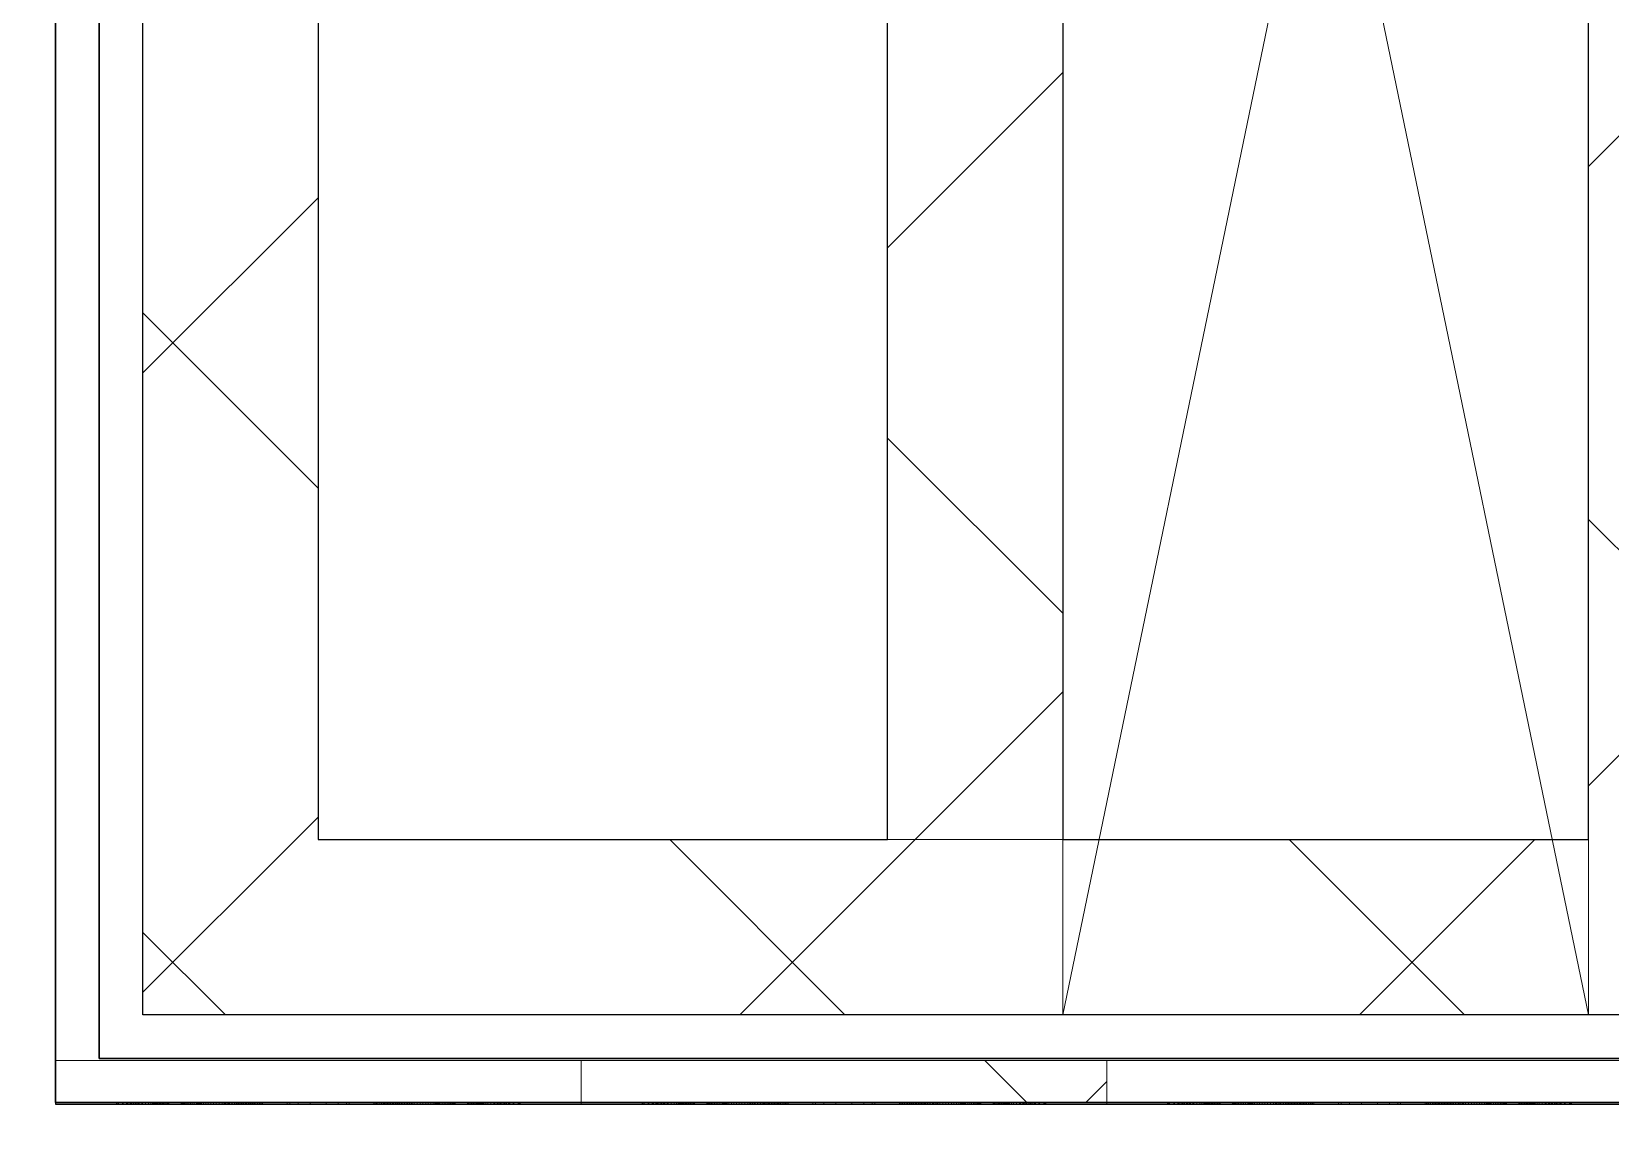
# Model space of a CAD drawing. Header units: millimetres. Extents: x 813027 to 1148939, y -931049 to -10.
# Drawn here: x 1017713 to 1019515, y -110844 to -109598 of the extents above; entities that cross this region are included whole.
import ezdxf

# ---------------------------------------------------------------- set-up
doc = ezdxf.new("R2010")
doc.units = ezdxf.units.MM
for name, color, linetype, lineweight in [('A-DETL', 1, 'Continuous', 25), ('A-FLOR-E', 2, 'Continuous', 9), ('A-GLAZ-CURT', 2, 'Continuous', 9), ('A-WALL-PATT', 1, 'Continuous', 25), ('I-WALL-E', 2, 'Continuous', 25), ('WALL-A', 3, 'Continuous', 25)]:
    doc.layers.add(name, color=color, linetype=linetype, lineweight=lineweight)
pattern_1 = [(45, (-6.33, 1.8), (-353.5534, 353.5534), []), (135, (-6.33, 1.8), (-353.5534, -353.5534), [])]

# ---------------------------------------------------------------- blocks, each defined once
blk = doc.blocks.new('PPLS-PP21_Custom Tile Pattern - Custom Tile Pattern-V64-4160 - LOWER PLATFORM LEVEL - REFLECTED CEILING GENERAL PLAN')
at = {"layer": 'A-GLAZ-CURT'}
h = blk.add_hatch(dxfattribs=at)
h.set_pattern_fill('FP_66', color=256, style=0, pattern_type=2)
h.set_pattern_definition([(45, (-1018046.3, 110823.8), (-530.3301, 530.3301), []), (135, (-1018046.3, 110823.8), (-530.3301, -530.3301), [])])
h.paths.add_polyline_path([(300, 2), (300, 50), (-300, 50), (-300, 2), (-191.5, 2)])
for p, q in [((-300, 50), (300, 50)), ((-300, 2), (-300, 50)), ((300, 50), (300, 2)), ((300, 2), (-300, 2)), ((-300, 0), (-300, 2)), ((-300, 2), (-230.4, 2)), ((-230.4, 0), (-300, 0)), ((-230.4, 2), (-230.4, 0)), ((-230.2, 2), (-230.2, 0)), ((-230.2, 0), (-229.3, 0)), ((-229.3, 2), (-229.3, 0)), ((-229.3, 0), (-228.1, 0)), ((-228.1, 2), (-228.1, 0)), ((-228.1, 0), (-223.3, 0)), ((-223.3, 2), (-223.3, 0)), ((-223.3, 0), (-218.9, 0)), ((-222.5, 2), (-222.5, 0)), ((-222.5, 0), (-218, 0)), ((-218.9, 2), (-218.9, 0)), ((-218.9, 0), (-214.8, 0)), ((-218, 2), (-218, 0)), ((-218, 0), (-213.4, 0)), ((-217.4, 2), (-217.4, 0)), ((-214.8, 2), (-214.8, 0)), ((-214.8, 0), (-211, 0)), ((-213.4, 2), (-213.4, 0)), ((-213.4, 0), (-208.9, 0)), ((-212.7, 2), (-212.7, 0)), ((-211, 2), (-211, 0)), ((-211, 0), (-207.6, 0)), ((-208.9, 2), (-208.9, 0)), ((-208.9, 0), (-204.6, 0)), ((-208.3, 2), (-208.3, 0)), ((-207.6, 2), (-207.6, 0)), ((-207.6, 0), (-206, 0)), ((-206, 0), (-206, 2)), ((-206, 2), (-201.5, 2)), ((-201.5, 0), (-206, 0)), ((-204.6, 2), (-204.6, 0)), ((-204.6, 0), (-200.6, 0)), ((-204.3, 2), (-204.3, 0)), ((-201.5, 2), (-201.5, 0)), ((-200.6, 2), (-200.6, 0)), ((-200.6, 0), (-197, 0)), ((-197, 2), (-197, 0)), ((-197, 0), (-193.8, 0)), ((-193.8, 2), (-193.8, 0)), ((-193.8, 0), (-191.2, 0)), ((-191.2, 2), (-191.2, 0)), ((-191.2, 0), (-189.2, 0)), ((-189.2, 2), (-189.2, 0)), ((-189.2, 0), (-187.9, 0)), ((-187.9, 2), (-187.9, 0)), ((-187.9, 0), (-187.3, 0)), ((-187.4, 2), (-187.4, 0)), ((-187.4, 0), (-186.4, 0)), ((-187.3, 2), (-187.3, 0)), ((-186.4, 2), (-186.4, 0)), ((-186.4, 0), (-185.3, 0)), ((-185.3, 2), (-185.3, 0)), ((-185.3, 0), (-184.2, 0)), ((-184.2, 2), (-184.2, 0)), ((-184.2, 0), (-183, 0)), ((-183, 2), (-183, 0)), ((-183, 0), (-181.7, 0)), ((-181.7, 2), (-181.7, 0)), ((-181.7, 0), (-180.5, 0)), ((-180.5, 2), (-180.5, 0)), ((-180.5, 0), (-179.1, 0)), ((-179.1, 2), (-179.1, 0)), ((-179.1, 0), (-177.8, 0)), ((-177.8, 2), (-177.8, 0)), ((-177.8, 0), (-176.4, 0)), ((-176.4, 2), (-176.4, 0)), ((-176.4, 0), (-175, 0)), ((-175, 2), (-175, 0)), ((-175, 0), (-173.5, 0)), ((-173.5, 2), (-173.5, 0)), ((-173.5, 0), (-172.1, 0)), ((-172.1, 2), (-172.1, 0)), ((-172.1, 0), (-171, 0)), ((-171, 0), (-171, 2)), ((-171, 0), (-170.4, 0)), ((-170.4, 0), (-170.4, 2)), ((-170.4, 2), (-156.5, 2)), ((-156.5, 0), (-170.4, 0)), ((-156.5, 2), (-156.5, 0)), ((-156.5, 0), (-156.2, 0)), ((-156.2, 2), (-156.2, 0)), ((-156.2, 0), (-155.6, 0)), ((-155.6, 2), (-155.6, 0)), ((-155.6, 0), (-154.8, 0)), ((-154.8, 2), (-154.8, 0)), ((-154.8, 0), (-153.8, 0)), ((-153.8, 2), (-153.8, 0)), ((-153.8, 0), (-152.6, 0)), ((-152.6, 2), (-152.6, 0)), ((-152.6, 0), (-151.2, 0)), ((-151.2, 2), (-151.2, 0)), ((-151.2, 0), (-149.6, 0)), ((-149.6, 2), (-149.6, 0)), ((-149.6, 0), (-147.8, 0)), ((-147.8, 2), (-147.8, 0)), ((-147.8, 0), (-145.8, 0)), ((-145.8, 2), (-145.8, 0)), ((-145.8, 0), (-143.7, 0)), ((-143.7, 2), (-143.7, 0)), ((-143.7, 0), (-141.4, 0)), ((-141.4, 2), (-141.4, 0)), ((-141.4, 0), (-138.9, 0)), ((-138.9, 2), (-138.9, 0)), ((-138.9, 0), (-137.9, 0)), ((-137.9, 2), (-137.9, 0)), ((-137.9, 0), (-136.9, 0)), ((-136.9, 2), (-136.9, 0)), ((-136.9, 0), (-136.1, 0)), ((-136.1, 2), (-136.1, 0)), ((-136.1, 0), (-135.3, 0)), ((-135.3, 2), (-135.3, 0)), ((-135.3, 0), (-134.7, 0)), ((-134.7, 2), (-134.7, 0)), ((-134.7, 0), (-134.2, 0)), ((-134.2, 2), (-134.2, 0)), ((-134.2, 0), (-133.8, 0)), ((-133.8, 2), (-133.8, 0)), ((-133.8, 0), (-133.5, 0)), ((-133.5, 2), (-133.5, 0)), ((-133.5, 2), (-133.5, 0)), ((-133.5, 0), (-133.3, 0)), ((-133.5, 0), (-131.1, 0)), ((-133.3, 2), (-133.3, 0)), ((-133.3, 2), (-133.3, 0)), ((-133.3, 0), (-133.2, 0)), ((-133.2, 2), (-133.2, 0)), ((-131.1, 2), (-131.1, 0)), ((-131.1, 0), (-128.4, 0)), ((-128.4, 2), (-128.4, 0)), ((-128.4, 0), (-125.6, 0)), ((-125.6, 2), (-125.6, 0)), ((-125.6, 0), (-122.7, 0)), ((-122.7, 2), (-122.7, 0)), ((-122.7, 0), (-119.6, 0)), ((-119.6, 2), (-119.6, 0)), ((-119.6, 0), (-116.3, 0)), ((-116.3, 2), (-116.3, 0)), ((-116.3, 0), (-113, 0)), ((-113, 2), (-113, 0)), ((-113, 0), (-109.5, 0)), ((-109.5, 2), (-109.5, 0)), ((-109.5, 0), (-106, 0)), ((-107.3, 0), (-107.3, 2)), ((-107.3, 2), (-74.5, 2)), ((-74.5, 0), (-107.3, 0)), ((-107, 2), (-107, 0)), ((-106, 2), (-106, 0)), ((-106, 0), (-102.4, 0)), ((-104.1, 2), (-104.1, 0)), ((-102.4, 2), (-102.4, 0)), ((-102.4, 0), (-98.7, 0)), ((-101.2, 2), (-101.2, 0)), ((-98.7, 2), (-98.7, 0)), ((-98.7, 0), (-95, 0)), ((-98.1, 2), (-98.1, 0)), ((-95.7, 2), (-95.7, 0)), ((-95, 2), (-95, 0)), ((-95, 0), (-91.9, 0)), ((-93.2, 2), (-93.2, 0)), ((-91.9, 2), (-91.9, 0)), ((-91.9, 0), (-88.9, 0)), ((-90.5, 2), (-90.5, 0)), ((-88.9, 2), (-88.9, 0)), ((-88.9, 0), (-85.9, 0)), ((-87.7, 2), (-87.7, 0)), ((-85.9, 2), (-85.9, 0)), ((-85.9, 0), (-82.9, 0)), ((-84.9, 2), (-84.9, 0)), ((-82.9, 2), (-82.9, 0)), ((-82.9, 0), (-79.9, 0)), ((-81.9, 2), (-81.9, 0)), ((-79.9, 2), (-79.9, 0)), ((-79.9, 0), (-77.1, 0)), ((-78.9, 2), (-78.9, 0)), ((-77.1, 2), (-77.1, 0)), ((-77.1, 0), (-74.4, 0)), ((-75.8, 2), (-75.8, 0)), ((-74.5, 2), (-74.5, 0)), ((-74.4, 2), (-74.4, 0)), ((-74.4, 0), (-71.8, 0)), ((-72.7, 2), (-72.7, 0)), ((-71.8, 2), (-71.8, 0)), ((-71.8, 0), (-69.4, 0)), ((-69.6, 2), (-69.6, 0)), ((-69.4, 2), (-69.4, 0)), ((-69.4, 0), (-67.2, 0)), ((-67.2, 2), (-67.2, 0)), ((-67.2, 0), (-65.2, 0)), ((-66.5, 2), (-66.5, 0)), ((-65.2, 2), (-65.2, 0)), ((-65.2, 0), (-63.4, 0)), ((-63.4, 2), (-63.4, 0)), ((-35.5, 2), (-35.5, 0)), ((-32.3, 0), (-32.3, 2)), ((-32.3, 2), (-22.8, 2)), ((-22.8, 0), (-32.3, 0)), ((-22.8, 2), (-22.8, 0)), ((-10, 0), (10, 0)), ((10, 0), (-10, 0)), ((-9, 0), (-9, 2)), ((-9, 2), (9, 2)), ((9, 0), (-9, 0)), ((9, 2), (9, 0)), ((22.8, 0), (22.8, 2)), ((22.8, 2), (32.3, 2)), ((32.3, 0), (22.8, 0)), ((32.3, 2), (32.3, 0)), ((35.5, 2), (35.5, 0)), ((63.4, 2), (63.4, 0)), ((63.4, 0), (65.2, 0)), ((65.2, 2), (65.2, 0)), ((65.2, 0), (67.2, 0)), ((66.5, 2), (66.5, 0)), ((67.2, 2), (67.2, 0)), ((67.2, 0), (69.4, 0)), ((69.4, 2), (69.4, 0)), ((69.4, 0), (71.8, 0)), ((69.6, 2), (69.6, 0)), ((71.8, 2), (71.8, 0)), ((71.8, 0), (74.4, 0)), ((72.7, 2), (72.7, 0)), ((74.4, 2), (74.4, 0)), ((74.4, 0), (77.1, 0)), ((74.5, 0), (74.5, 2)), ((74.5, 2), (107.3, 2)), ((107.3, 0), (74.5, 0)), ((75.8, 2), (75.8, 0)), ((77.1, 2), (77.1, 0)), ((77.1, 0), (79.9, 0)), ((78.9, 2), (78.9, 0)), ((79.9, 2), (79.9, 0)), ((79.9, 0), (82.9, 0)), ((81.9, 2), (81.9, 0)), ((82.9, 2), (82.9, 0)), ((82.9, 0), (85.9, 0)), ((84.9, 2), (84.9, 0)), ((85.9, 2), (85.9, 0)), ((85.9, 0), (88.9, 0)), ((87.7, 2), (87.7, 0)), ((88.9, 2), (88.9, 0)), ((88.9, 0), (91.9, 0)), ((90.5, 2), (90.5, 0)), ((91.9, 2), (91.9, 0)), ((91.9, 0), (95, 0)), ((93.2, 2), (93.2, 0)), ((95, 2), (95, 0)), ((95, 0), (98.7, 0)), ((95.7, 2), (95.7, 0)), ((98.1, 2), (98.1, 0)), ((98.7, 2), (98.7, 0)), ((98.7, 0), (102.4, 0)), ((101.2, 2), (101.2, 0)), ((102.4, 2), (102.4, 0)), ((102.4, 0), (106, 0)), ((104.1, 2), (104.1, 0)), ((106, 2), (106, 0)), ((106, 0), (109.5, 0)), ((107, 2), (107, 0)), ((107.3, 2), (107.3, 0)), ((109.5, 2), (109.5, 0)), ((109.5, 0), (113, 0)), ((113, 2), (113, 0)), ((113, 0), (116.3, 0)), ((116.3, 2), (116.3, 0)), ((116.3, 0), (119.6, 0)), ((119.6, 2), (119.6, 0)), ((119.6, 0), (122.7, 0)), ((122.7, 2), (122.7, 0)), ((122.7, 0), (125.6, 0)), ((125.6, 2), (125.6, 0)), ((125.6, 0), (128.4, 0)), ((128.4, 2), (128.4, 0)), ((128.4, 0), (131.1, 0)), ((131.1, 2), (131.1, 0)), ((131.1, 0), (133.5, 0)), ((133.2, 2), (133.2, 0)), ((133.2, 0), (133.3, 0)), ((133.3, 2), (133.3, 0)), ((133.3, 2), (133.3, 0)), ((133.3, 0), (133.5, 0)), ((133.5, 2), (133.5, 0)), ((133.5, 2), (133.5, 0)), ((133.5, 0), (133.8, 0)), ((133.8, 2), (133.8, 0)), ((133.8, 0), (134.2, 0)), ((134.2, 2), (134.2, 0)), ((134.2, 0), (134.7, 0)), ((134.7, 2), (134.7, 0)), ((134.7, 0), (135.3, 0)), ((135.3, 2), (135.3, 0)), ((135.3, 0), (136.1, 0)), ((136.1, 2), (136.1, 0)), ((136.1, 0), (136.9, 0)), ((136.9, 2), (136.9, 0)), ((136.9, 0), (137.9, 0)), ((137.9, 2), (137.9, 0)), ((137.9, 0), (138.9, 0)), ((138.9, 2), (138.9, 0)), ((138.9, 0), (141.4, 0)), ((141.4, 2), (141.4, 0)), ((141.4, 0), (143.7, 0)), ((143.7, 2), (143.7, 0)), ((143.7, 0), (145.8, 0)), ((145.8, 2), (145.8, 0)), ((145.8, 0), (147.8, 0)), ((147.8, 2), (147.8, 0)), ((147.8, 0), (149.6, 0)), ((149.6, 2), (149.6, 0)), ((149.6, 0), (151.2, 0)), ((151.2, 2), (151.2, 0)), ((151.2, 0), (152.6, 0)), ((152.6, 2), (152.6, 0)), ((152.6, 0), (153.8, 0)), ((153.8, 2), (153.8, 0)), ((153.8, 0), (154.8, 0)), ((154.8, 2), (154.8, 0)), ((154.8, 0), (155.6, 0)), ((155.6, 2), (155.6, 0)), ((155.6, 0), (156.2, 0)), ((156.2, 2), (156.2, 0)), ((156.2, 0), (156.5, 0)), ((156.5, 0), (156.5, 2)), ((156.5, 2), (170.4, 2)), ((170.4, 0), (156.5, 0)), ((170.4, 2), (170.4, 0)), ((170.4, 0), (171, 0)), ((171, 0), (171, 2)), ((171, 0), (172.1, 0)), ((172.1, 2), (172.1, 0)), ((172.1, 0), (173.5, 0)), ((173.5, 2), (173.5, 0)), ((173.5, 0), (175, 0)), ((175, 2), (175, 0)), ((175, 0), (176.4, 0)), ((176.4, 2), (176.4, 0)), ((176.4, 0), (177.8, 0)), ((177.8, 2), (177.8, 0)), ((177.8, 0), (179.1, 0)), ((179.1, 2), (179.1, 0)), ((179.1, 0), (180.5, 0)), ((180.5, 2), (180.5, 0)), ((180.5, 0), (181.7, 0)), ((181.7, 2), (181.7, 0)), ((181.7, 0), (183, 0)), ((183, 2), (183, 0)), ((183, 0), (184.2, 0)), ((184.2, 2), (184.2, 0)), ((184.2, 0), (185.3, 0)), ((185.3, 2), (185.3, 0)), ((185.3, 0), (186.4, 0)), ((186.4, 2), (186.4, 0)), ((186.4, 0), (187.4, 0)), ((187.3, 2), (187.3, 0)), ((187.3, 0), (187.9, 0)), ((187.4, 2), (187.4, 0)), ((187.9, 2), (187.9, 0)), ((187.9, 0), (189.2, 0)), ((189.2, 2), (189.2, 0)), ((189.2, 0), (191.2, 0)), ((191.2, 2), (191.2, 0)), ((191.2, 0), (193.8, 0)), ((193.8, 2), (193.8, 0)), ((193.8, 0), (197, 0)), ((197, 2), (197, 0)), ((197, 0), (200.6, 0)), ((200.6, 2), (200.6, 0)), ((200.6, 0), (204.6, 0)), ((201.5, 0), (201.5, 2)), ((201.5, 2), (206, 2)), ((206, 0), (201.5, 0)), ((204.3, 2), (204.3, 0)), ((204.6, 2), (204.6, 0)), ((204.6, 0), (208.9, 0)), ((206, 2), (206, 0)), ((206, 0), (207.6, 0)), ((207.6, 2), (207.6, 0)), ((207.6, 0), (211, 0)), ((208.3, 2), (208.3, 0)), ((208.9, 2), (208.9, 0)), ((208.9, 0), (213.4, 0)), ((211, 2), (211, 0)), ((211, 0), (214.8, 0)), ((212.7, 2), (212.7, 0)), ((213.4, 2), (213.4, 0)), ((213.4, 0), (218, 0)), ((214.8, 2), (214.8, 0)), ((214.8, 0), (218.9, 0)), ((217.4, 2), (217.4, 0)), ((218, 2), (218, 0)), ((218, 0), (222.5, 0)), ((218.9, 2), (218.9, 0)), ((218.9, 0), (223.3, 0)), ((222.5, 2), (222.5, 0)), ((223.3, 2), (223.3, 0)), ((223.3, 0), (228.1, 0)), ((228.1, 2), (228.1, 0)), ((228.1, 0), (229.3, 0)), ((229.3, 2), (229.3, 0)), ((229.3, 0), (230.2, 0)), ((230.2, 2), (230.2, 0)), ((230.4, 0), (230.4, 2)), ((230.4, 2), (300, 2)), ((300, 0), (230.4, 0)), ((300, 2), (300, 0))]:
    blk.add_line(p, q, dxfattribs=at)
for points, knots in [([(-74.5, 0), (-72.4, 0), (-63.8, 0), (-48.4, 0), (-36.5, 0), (-32.3, 0)], [33.057531, 33.057531, 33.057531, 33.057531, 40.784289, 62.793565, 77.748067, 77.748067, 77.748067, 77.748067]), ([(-35.5, 0), (-35.6, 0), (-36.1, 0), (-29.7, 0), (-22.1, 0), (-14, 0), (-10.5, 0), (-9, 0)], [0, 0, 0, 0, 2.896439, 8.596022, 15.081878, 26.744535, 36.912071, 36.912071, 36.912071, 36.912071]), ([(-22.8, 0), (-23.8, 0), (-27.1, 0), (-31.2, 0), (-34.7, 0), (-35.3, 0), (-35.5, 0)], [143.109362, 143.109362, 143.109362, 143.109362, 147.530666, 157.225744, 158.961676, 159.492878, 159.492878, 159.492878, 159.492878]), ([(9, 0), (10.5, 0), (14, 0), (22.1, 0), (29.7, 0), (36.1, 0), (35.6, 0), (35.5, 0)], [42.834368, 42.834368, 42.834368, 42.834368, 53.001904, 64.664561, 71.150417, 76.85, 79.746439, 79.746439, 79.746439, 79.746439]), ([(35.5, 0), (35.3, 0), (34.7, 0), (31.2, 0), (27.1, 0), (23.8, 0), (22.8, 0)], [79.746439, 79.746439, 79.746439, 79.746439, 80.277641, 82.013573, 91.708651, 96.129955, 96.129955, 96.129955, 96.129955]), ([(32.3, 0), (36.5, 0), (48.4, 0), (63.8, 0), (72.4, 0), (74.5, 0)], [28.279951, 28.279951, 28.279951, 28.279951, 43.234453, 65.243729, 72.970487, 72.970487, 72.970487, 72.970487])]:
    blk.add_open_spline(points, degree=3, knots=knots, dxfattribs=at)
blk = doc.blocks.new('PPLS-PP21_Custom Tile Pattern - Custom Tile Pattern-V78-4160 - LOWER PLATFORM LEVEL - REFLECTED CEILING GENERAL PLAN')
at = {"layer": 'A-GLAZ-CURT'}
for p, q in [((-300, 50), (300, 50)), ((-300, 2), (-300, 50)), ((300, 50), (300, 2)), ((300, 2), (-300, 2)), ((-300, 0), (-300, 2)), ((-300, 2), (-230.4, 2)), ((-230.4, 0), (-300, 0)), ((-230.4, 2), (-230.4, 0)), ((-230.2, 2), (-230.2, 0)), ((-230.2, 0), (-229.3, 0)), ((-229.3, 2), (-229.3, 0)), ((-229.3, 0), (-228.1, 0)), ((-228.1, 2), (-228.1, 0)), ((-228.1, 0), (-223.3, 0)), ((-223.3, 2), (-223.3, 0)), ((-223.3, 0), (-218.9, 0)), ((-222.5, 2), (-222.5, 0)), ((-222.5, 0), (-218, 0)), ((-218.9, 2), (-218.9, 0)), ((-218.9, 0), (-214.8, 0)), ((-218, 2), (-218, 0)), ((-218, 0), (-213.4, 0)), ((-217.4, 2), (-217.4, 0)), ((-214.8, 2), (-214.8, 0)), ((-214.8, 0), (-211, 0)), ((-213.4, 2), (-213.4, 0)), ((-213.4, 0), (-208.9, 0)), ((-212.7, 2), (-212.7, 0)), ((-211, 2), (-211, 0)), ((-211, 0), (-207.6, 0)), ((-208.9, 2), (-208.9, 0)), ((-208.9, 0), (-204.6, 0)), ((-208.3, 2), (-208.3, 0)), ((-207.6, 2), (-207.6, 0)), ((-207.6, 0), (-206, 0)), ((-206, 0), (-206, 2)), ((-206, 2), (-201.5, 2)), ((-201.5, 0), (-206, 0)), ((-204.6, 2), (-204.6, 0)), ((-204.6, 0), (-200.6, 0)), ((-204.3, 2), (-204.3, 0)), ((-201.5, 2), (-201.5, 0)), ((-200.6, 2), (-200.6, 0)), ((-200.6, 0), (-197, 0)), ((-197, 2), (-197, 0)), ((-197, 0), (-193.8, 0)), ((-193.8, 2), (-193.8, 0)), ((-193.8, 0), (-191.2, 0)), ((-191.2, 2), (-191.2, 0)), ((-191.2, 0), (-189.2, 0)), ((-189.2, 2), (-189.2, 0)), ((-189.2, 0), (-187.9, 0)), ((-187.9, 2), (-187.9, 0)), ((-187.9, 0), (-187.3, 0)), ((-187.4, 2), (-187.4, 0)), ((-187.4, 0), (-186.4, 0)), ((-187.3, 2), (-187.3, 0)), ((-186.4, 2), (-186.4, 0)), ((-186.4, 0), (-185.3, 0)), ((-185.3, 2), (-185.3, 0)), ((-185.3, 0), (-184.2, 0)), ((-184.2, 2), (-184.2, 0)), ((-184.2, 0), (-183, 0)), ((-183, 2), (-183, 0)), ((-183, 0), (-181.7, 0)), ((-181.7, 2), (-181.7, 0)), ((-181.7, 0), (-180.5, 0)), ((-180.5, 2), (-180.5, 0)), ((-180.5, 0), (-179.1, 0)), ((-179.1, 2), (-179.1, 0)), ((-179.1, 0), (-177.8, 0)), ((-177.8, 2), (-177.8, 0)), ((-177.8, 0), (-176.4, 0)), ((-176.4, 2), (-176.4, 0)), ((-176.4, 0), (-175, 0)), ((-175, 2), (-175, 0)), ((-175, 0), (-173.5, 0)), ((-173.5, 2), (-173.5, 0)), ((-173.5, 0), (-172.1, 0)), ((-172.1, 2), (-172.1, 0)), ((-172.1, 0), (-171, 0)), ((-171, 0), (-171, 2)), ((-171, 0), (-170.4, 0)), ((-170.4, 0), (-170.4, 2)), ((-170.4, 2), (-156.5, 2)), ((-156.5, 0), (-170.4, 0)), ((-156.5, 2), (-156.5, 0)), ((-156.5, 0), (-156.2, 0)), ((-156.2, 2), (-156.2, 0)), ((-156.2, 0), (-155.6, 0)), ((-155.6, 2), (-155.6, 0)), ((-155.6, 0), (-154.8, 0)), ((-154.8, 2), (-154.8, 0)), ((-154.8, 0), (-153.8, 0)), ((-153.8, 2), (-153.8, 0)), ((-153.8, 0), (-152.6, 0)), ((-152.6, 2), (-152.6, 0)), ((-152.6, 0), (-151.2, 0)), ((-151.2, 2), (-151.2, 0)), ((-151.2, 0), (-149.6, 0)), ((-149.6, 2), (-149.6, 0)), ((-149.6, 0), (-147.8, 0)), ((-147.8, 2), (-147.8, 0)), ((-147.8, 0), (-145.8, 0)), ((-145.8, 2), (-145.8, 0)), ((-145.8, 0), (-143.7, 0)), ((-143.7, 2), (-143.7, 0)), ((-143.7, 0), (-141.4, 0)), ((-141.4, 2), (-141.4, 0)), ((-141.4, 0), (-138.9, 0)), ((-138.9, 2), (-138.9, 0)), ((-138.9, 0), (-137.9, 0)), ((-137.9, 2), (-137.9, 0)), ((-137.9, 0), (-136.9, 0)), ((-136.9, 2), (-136.9, 0)), ((-136.9, 0), (-136.1, 0)), ((-136.1, 2), (-136.1, 0)), ((-136.1, 0), (-135.3, 0)), ((-135.3, 2), (-135.3, 0)), ((-135.3, 0), (-134.7, 0)), ((-134.7, 2), (-134.7, 0)), ((-134.7, 0), (-134.2, 0)), ((-134.2, 2), (-134.2, 0)), ((-134.2, 0), (-133.8, 0)), ((-133.8, 2), (-133.8, 0)), ((-133.8, 0), (-133.5, 0)), ((-133.5, 2), (-133.5, 0)), ((-133.5, 2), (-133.5, 0)), ((-133.5, 0), (-133.3, 0)), ((-133.5, 0), (-131.1, 0)), ((-133.3, 2), (-133.3, 0)), ((-133.3, 2), (-133.3, 0)), ((-133.3, 0), (-133.2, 0)), ((-133.2, 2), (-133.2, 0)), ((-131.1, 2), (-131.1, 0)), ((-131.1, 0), (-128.4, 0)), ((-128.4, 2), (-128.4, 0)), ((-128.4, 0), (-125.6, 0)), ((-125.6, 2), (-125.6, 0)), ((-125.6, 0), (-122.7, 0)), ((-122.7, 2), (-122.7, 0)), ((-122.7, 0), (-119.6, 0)), ((-119.6, 2), (-119.6, 0)), ((-119.6, 0), (-116.3, 0)), ((-116.3, 2), (-116.3, 0)), ((-116.3, 0), (-113, 0)), ((-113, 2), (-113, 0)), ((-113, 0), (-109.5, 0)), ((-109.5, 2), (-109.5, 0)), ((-109.5, 0), (-106, 0)), ((-107.3, 0), (-107.3, 2)), ((-107.3, 2), (-74.5, 2)), ((-74.5, 0), (-107.3, 0)), ((-107, 2), (-107, 0)), ((-106, 2), (-106, 0)), ((-106, 0), (-102.4, 0)), ((-104.1, 2), (-104.1, 0)), ((-102.4, 2), (-102.4, 0)), ((-102.4, 0), (-98.7, 0)), ((-101.2, 2), (-101.2, 0)), ((-98.7, 2), (-98.7, 0)), ((-98.7, 0), (-95, 0)), ((-98.1, 2), (-98.1, 0)), ((-95.7, 2), (-95.7, 0)), ((-95, 2), (-95, 0)), ((-95, 0), (-91.9, 0)), ((-93.2, 2), (-93.2, 0)), ((-91.9, 2), (-91.9, 0)), ((-91.9, 0), (-88.9, 0)), ((-90.5, 2), (-90.5, 0)), ((-88.9, 2), (-88.9, 0)), ((-88.9, 0), (-85.9, 0)), ((-87.7, 2), (-87.7, 0)), ((-85.9, 2), (-85.9, 0)), ((-85.9, 0), (-82.9, 0)), ((-84.9, 2), (-84.9, 0)), ((-82.9, 2), (-82.9, 0)), ((-82.9, 0), (-79.9, 0)), ((-81.9, 2), (-81.9, 0)), ((-79.9, 2), (-79.9, 0)), ((-79.9, 0), (-77.1, 0)), ((-78.9, 2), (-78.9, 0)), ((-77.1, 2), (-77.1, 0)), ((-77.1, 0), (-74.4, 0)), ((-75.8, 2), (-75.8, 0)), ((-74.5, 2), (-74.5, 0)), ((-74.4, 2), (-74.4, 0)), ((-74.4, 0), (-71.8, 0)), ((-72.7, 2), (-72.7, 0)), ((-71.8, 2), (-71.8, 0)), ((-71.8, 0), (-69.4, 0)), ((-69.6, 2), (-69.6, 0)), ((-69.4, 2), (-69.4, 0)), ((-69.4, 0), (-67.2, 0)), ((-67.2, 2), (-67.2, 0)), ((-67.2, 0), (-65.2, 0)), ((-66.5, 2), (-66.5, 0)), ((-65.2, 2), (-65.2, 0)), ((-65.2, 0), (-63.4, 0)), ((-63.4, 2), (-63.4, 0)), ((-35.5, 2), (-35.5, 0)), ((-32.3, 0), (-32.3, 2)), ((-32.3, 2), (-22.8, 2)), ((-22.8, 0), (-32.3, 0)), ((-22.8, 2), (-22.8, 0)), ((-10, 0), (10, 0)), ((10, 0), (-10, 0)), ((-9, 0), (-9, 2)), ((-9, 2), (9, 2)), ((9, 0), (-9, 0)), ((9, 2), (9, 0)), ((22.8, 0), (22.8, 2)), ((22.8, 2), (32.3, 2)), ((32.3, 0), (22.8, 0)), ((32.3, 2), (32.3, 0)), ((35.5, 2), (35.5, 0)), ((63.4, 2), (63.4, 0)), ((63.4, 0), (65.2, 0)), ((65.2, 2), (65.2, 0)), ((65.2, 0), (67.2, 0)), ((66.5, 2), (66.5, 0)), ((67.2, 2), (67.2, 0)), ((67.2, 0), (69.4, 0)), ((69.4, 2), (69.4, 0)), ((69.4, 0), (71.8, 0)), ((69.6, 2), (69.6, 0)), ((71.8, 2), (71.8, 0)), ((71.8, 0), (74.4, 0)), ((72.7, 2), (72.7, 0)), ((74.4, 2), (74.4, 0)), ((74.4, 0), (77.1, 0)), ((74.5, 0), (74.5, 2)), ((74.5, 2), (107.3, 2)), ((107.3, 0), (74.5, 0)), ((75.8, 2), (75.8, 0)), ((77.1, 2), (77.1, 0)), ((77.1, 0), (79.9, 0)), ((78.9, 2), (78.9, 0)), ((79.9, 2), (79.9, 0)), ((79.9, 0), (82.9, 0)), ((81.9, 2), (81.9, 0)), ((82.9, 2), (82.9, 0)), ((82.9, 0), (85.9, 0)), ((84.9, 2), (84.9, 0)), ((85.9, 2), (85.9, 0)), ((85.9, 0), (88.9, 0)), ((87.7, 2), (87.7, 0)), ((88.9, 2), (88.9, 0)), ((88.9, 0), (91.9, 0)), ((90.5, 2), (90.5, 0)), ((91.9, 2), (91.9, 0)), ((91.9, 0), (95, 0)), ((93.2, 2), (93.2, 0)), ((95, 2), (95, 0)), ((95, 0), (98.7, 0)), ((95.7, 2), (95.7, 0)), ((98.1, 2), (98.1, 0)), ((98.7, 2), (98.7, 0)), ((98.7, 0), (102.4, 0)), ((101.2, 2), (101.2, 0)), ((102.4, 2), (102.4, 0)), ((102.4, 0), (106, 0)), ((104.1, 2), (104.1, 0)), ((106, 2), (106, 0)), ((106, 0), (109.5, 0)), ((107, 2), (107, 0)), ((107.3, 2), (107.3, 0)), ((109.5, 2), (109.5, 0)), ((109.5, 0), (113, 0)), ((113, 2), (113, 0)), ((113, 0), (116.3, 0)), ((116.3, 2), (116.3, 0)), ((116.3, 0), (119.6, 0)), ((119.6, 2), (119.6, 0)), ((119.6, 0), (122.7, 0)), ((122.7, 2), (122.7, 0)), ((122.7, 0), (125.6, 0)), ((125.6, 2), (125.6, 0)), ((125.6, 0), (128.4, 0)), ((128.4, 2), (128.4, 0)), ((128.4, 0), (131.1, 0)), ((131.1, 2), (131.1, 0)), ((131.1, 0), (133.5, 0)), ((133.2, 2), (133.2, 0)), ((133.2, 0), (133.3, 0)), ((133.3, 2), (133.3, 0)), ((133.3, 2), (133.3, 0)), ((133.3, 0), (133.5, 0)), ((133.5, 2), (133.5, 0)), ((133.5, 2), (133.5, 0)), ((133.5, 0), (133.8, 0)), ((133.8, 2), (133.8, 0)), ((133.8, 0), (134.2, 0)), ((134.2, 2), (134.2, 0)), ((134.2, 0), (134.7, 0)), ((134.7, 2), (134.7, 0)), ((134.7, 0), (135.3, 0)), ((135.3, 2), (135.3, 0)), ((135.3, 0), (136.1, 0)), ((136.1, 2), (136.1, 0)), ((136.1, 0), (136.9, 0)), ((136.9, 2), (136.9, 0)), ((136.9, 0), (137.9, 0)), ((137.9, 2), (137.9, 0)), ((137.9, 0), (138.9, 0)), ((138.9, 2), (138.9, 0)), ((138.9, 0), (141.4, 0)), ((141.4, 2), (141.4, 0)), ((141.4, 0), (143.7, 0)), ((143.7, 2), (143.7, 0)), ((143.7, 0), (145.8, 0)), ((145.8, 2), (145.8, 0)), ((145.8, 0), (147.8, 0)), ((147.8, 2), (147.8, 0)), ((147.8, 0), (149.6, 0)), ((149.6, 2), (149.6, 0)), ((149.6, 0), (151.2, 0)), ((151.2, 2), (151.2, 0)), ((151.2, 0), (152.6, 0)), ((152.6, 2), (152.6, 0)), ((152.6, 0), (153.8, 0)), ((153.8, 2), (153.8, 0)), ((153.8, 0), (154.8, 0)), ((154.8, 2), (154.8, 0)), ((154.8, 0), (155.6, 0)), ((155.6, 2), (155.6, 0)), ((155.6, 0), (156.2, 0)), ((156.2, 2), (156.2, 0)), ((156.2, 0), (156.5, 0)), ((156.5, 0), (156.5, 2)), ((156.5, 2), (170.4, 2)), ((170.4, 0), (156.5, 0)), ((170.4, 2), (170.4, 0)), ((170.4, 0), (171, 0)), ((171, 0), (171, 2)), ((171, 0), (172.1, 0)), ((172.1, 2), (172.1, 0)), ((172.1, 0), (173.5, 0)), ((173.5, 2), (173.5, 0)), ((173.5, 0), (175, 0)), ((175, 2), (175, 0)), ((175, 0), (176.4, 0)), ((176.4, 2), (176.4, 0)), ((176.4, 0), (177.8, 0)), ((177.8, 2), (177.8, 0)), ((177.8, 0), (179.1, 0)), ((179.1, 2), (179.1, 0)), ((179.1, 0), (180.5, 0)), ((180.5, 2), (180.5, 0)), ((180.5, 0), (181.7, 0)), ((181.7, 2), (181.7, 0)), ((181.7, 0), (183, 0)), ((183, 2), (183, 0)), ((183, 0), (184.2, 0)), ((184.2, 2), (184.2, 0)), ((184.2, 0), (185.3, 0)), ((185.3, 2), (185.3, 0)), ((185.3, 0), (186.4, 0)), ((186.4, 2), (186.4, 0)), ((186.4, 0), (187.4, 0)), ((187.3, 2), (187.3, 0)), ((187.3, 0), (187.9, 0)), ((187.4, 2), (187.4, 0)), ((187.9, 2), (187.9, 0)), ((187.9, 0), (189.2, 0)), ((189.2, 2), (189.2, 0)), ((189.2, 0), (191.2, 0)), ((191.2, 2), (191.2, 0)), ((191.2, 0), (193.8, 0)), ((193.8, 2), (193.8, 0)), ((193.8, 0), (197, 0)), ((197, 2), (197, 0)), ((197, 0), (200.6, 0)), ((200.6, 2), (200.6, 0)), ((200.6, 0), (204.6, 0)), ((201.5, 0), (201.5, 2)), ((201.5, 2), (206, 2)), ((206, 0), (201.5, 0)), ((204.3, 2), (204.3, 0)), ((204.6, 2), (204.6, 0)), ((204.6, 0), (208.9, 0)), ((206, 2), (206, 0)), ((206, 0), (207.6, 0)), ((207.6, 2), (207.6, 0)), ((207.6, 0), (211, 0)), ((208.3, 2), (208.3, 0)), ((208.9, 2), (208.9, 0)), ((208.9, 0), (213.4, 0)), ((211, 2), (211, 0)), ((211, 0), (214.8, 0)), ((212.7, 2), (212.7, 0)), ((213.4, 2), (213.4, 0)), ((213.4, 0), (218, 0)), ((214.8, 2), (214.8, 0)), ((214.8, 0), (218.9, 0)), ((217.4, 2), (217.4, 0)), ((218, 2), (218, 0)), ((218, 0), (222.5, 0)), ((218.9, 2), (218.9, 0)), ((218.9, 0), (223.3, 0)), ((222.5, 2), (222.5, 0)), ((223.3, 2), (223.3, 0)), ((223.3, 0), (228.1, 0)), ((228.1, 2), (228.1, 0)), ((228.1, 0), (229.3, 0)), ((229.3, 2), (229.3, 0)), ((229.3, 0), (230.2, 0)), ((230.2, 2), (230.2, 0)), ((230.4, 0), (230.4, 2)), ((230.4, 2), (300, 2)), ((300, 0), (230.4, 0)), ((300, 2), (300, 0))]:
    blk.add_line(p, q, dxfattribs=at)
for points, knots in [([(-74.5, 0), (-72.4, 0), (-63.8, 0), (-48.4, 0), (-36.5, 0), (-32.3, 0)], [33.057531, 33.057531, 33.057531, 33.057531, 40.784289, 62.793565, 77.748067, 77.748067, 77.748067, 77.748067]), ([(-35.5, 0), (-35.6, 0), (-36.1, 0), (-29.7, 0), (-22.1, 0), (-14, 0), (-10.5, 0), (-9, 0)], [0, 0, 0, 0, 2.896439, 8.596022, 15.081878, 26.744535, 36.912071, 36.912071, 36.912071, 36.912071]), ([(-22.8, 0), (-23.8, 0), (-27.1, 0), (-31.2, 0), (-34.7, 0), (-35.3, 0), (-35.5, 0)], [143.109362, 143.109362, 143.109362, 143.109362, 147.530666, 157.225744, 158.961676, 159.492878, 159.492878, 159.492878, 159.492878]), ([(9, 0), (10.5, 0), (14, 0), (22.1, 0), (29.7, 0), (36.1, 0), (35.6, 0), (35.5, 0)], [42.834368, 42.834368, 42.834368, 42.834368, 53.001904, 64.664561, 71.150417, 76.85, 79.746439, 79.746439, 79.746439, 79.746439]), ([(35.5, 0), (35.3, 0), (34.7, 0), (31.2, 0), (27.1, 0), (23.8, 0), (22.8, 0)], [79.746439, 79.746439, 79.746439, 79.746439, 80.277641, 82.013573, 91.708651, 96.129955, 96.129955, 96.129955, 96.129955]), ([(32.3, 0), (36.5, 0), (48.4, 0), (63.8, 0), (72.4, 0), (74.5, 0)], [28.279951, 28.279951, 28.279951, 28.279951, 43.234453, 65.243729, 72.970487, 72.970487, 72.970487, 72.970487])]:
    blk.add_open_spline(points, degree=3, knots=knots, dxfattribs=at)
blk = doc.blocks.new('PPLS-PP21_Custom Tile Pattern - Custom Tile Pattern-V79-4160 - LOWER PLATFORM LEVEL - REFLECTED CEILING GENERAL PLAN')
at = {"layer": 'A-GLAZ-CURT'}
h = blk.add_hatch(dxfattribs=at)
h.set_pattern_fill('FP_77', color=256, style=0, pattern_type=2)
h.set_pattern_definition([(45, (-1018646.3, 110823.8), (-530.3301, 530.3301), []), (135, (-1018646.3, 110823.8), (-530.3301, -530.3301), [])])
h.paths.add_polyline_path([(300, 2), (300, 50), (-300, 50), (-300, 2), (280.8, 2)])
for p, q in [((-300, 50), (300, 50)), ((-300, 2), (-300, 50)), ((300, 50), (300, 2)), ((300, 2), (-300, 2)), ((-300, 0), (-300, 2)), ((-300, 2), (-230.4, 2)), ((-230.4, 0), (-300, 0)), ((-230.4, 2), (-230.4, 0)), ((-230.2, 2), (-230.2, 0)), ((-230.2, 0), (-229.3, 0)), ((-229.3, 2), (-229.3, 0)), ((-229.3, 0), (-228.1, 0)), ((-228.1, 2), (-228.1, 0)), ((-228.1, 0), (-223.3, 0)), ((-223.3, 2), (-223.3, 0)), ((-223.3, 0), (-218.9, 0)), ((-222.5, 2), (-222.5, 0)), ((-222.5, 0), (-218, 0)), ((-218.9, 2), (-218.9, 0)), ((-218.9, 0), (-214.8, 0)), ((-218, 2), (-218, 0)), ((-218, 0), (-213.4, 0)), ((-217.4, 2), (-217.4, 0)), ((-214.8, 2), (-214.8, 0)), ((-214.8, 0), (-211, 0)), ((-213.4, 2), (-213.4, 0)), ((-213.4, 0), (-208.9, 0)), ((-212.7, 2), (-212.7, 0)), ((-211, 2), (-211, 0)), ((-211, 0), (-207.6, 0)), ((-208.9, 2), (-208.9, 0)), ((-208.9, 0), (-204.6, 0)), ((-208.3, 2), (-208.3, 0)), ((-207.6, 2), (-207.6, 0)), ((-207.6, 0), (-206, 0)), ((-206, 0), (-206, 2)), ((-206, 2), (-201.5, 2)), ((-201.5, 0), (-206, 0)), ((-204.6, 2), (-204.6, 0)), ((-204.6, 0), (-200.6, 0)), ((-204.3, 2), (-204.3, 0)), ((-201.5, 2), (-201.5, 0)), ((-200.6, 2), (-200.6, 0)), ((-200.6, 0), (-197, 0)), ((-197, 2), (-197, 0)), ((-197, 0), (-193.8, 0)), ((-193.8, 2), (-193.8, 0)), ((-193.8, 0), (-191.2, 0)), ((-191.2, 2), (-191.2, 0)), ((-191.2, 0), (-189.2, 0)), ((-189.2, 2), (-189.2, 0)), ((-189.2, 0), (-187.9, 0)), ((-187.9, 2), (-187.9, 0)), ((-187.9, 0), (-187.3, 0)), ((-187.4, 2), (-187.4, 0)), ((-187.4, 0), (-186.4, 0)), ((-187.3, 2), (-187.3, 0)), ((-186.4, 2), (-186.4, 0)), ((-186.4, 0), (-185.3, 0)), ((-185.3, 2), (-185.3, 0)), ((-185.3, 0), (-184.2, 0)), ((-184.2, 2), (-184.2, 0)), ((-184.2, 0), (-183, 0)), ((-183, 2), (-183, 0)), ((-183, 0), (-181.7, 0)), ((-181.7, 2), (-181.7, 0)), ((-181.7, 0), (-180.5, 0)), ((-180.5, 2), (-180.5, 0)), ((-180.5, 0), (-179.1, 0)), ((-179.1, 2), (-179.1, 0)), ((-179.1, 0), (-177.8, 0)), ((-177.8, 2), (-177.8, 0)), ((-177.8, 0), (-176.4, 0)), ((-176.4, 2), (-176.4, 0)), ((-176.4, 0), (-175, 0)), ((-175, 2), (-175, 0)), ((-175, 0), (-173.5, 0)), ((-173.5, 2), (-173.5, 0)), ((-173.5, 0), (-172.1, 0)), ((-172.1, 2), (-172.1, 0)), ((-172.1, 0), (-171, 0)), ((-171, 0), (-171, 2)), ((-171, 0), (-170.4, 0)), ((-170.4, 0), (-170.4, 2)), ((-170.4, 2), (-156.5, 2)), ((-156.5, 0), (-170.4, 0)), ((-156.5, 2), (-156.5, 0)), ((-156.5, 0), (-156.2, 0)), ((-156.2, 2), (-156.2, 0)), ((-156.2, 0), (-155.6, 0)), ((-155.6, 2), (-155.6, 0)), ((-155.6, 0), (-154.8, 0)), ((-154.8, 2), (-154.8, 0)), ((-154.8, 0), (-153.8, 0)), ((-153.8, 2), (-153.8, 0)), ((-153.8, 0), (-152.6, 0)), ((-152.6, 2), (-152.6, 0)), ((-152.6, 0), (-151.2, 0)), ((-151.2, 2), (-151.2, 0)), ((-151.2, 0), (-149.6, 0)), ((-149.6, 2), (-149.6, 0)), ((-149.6, 0), (-147.8, 0)), ((-147.8, 2), (-147.8, 0)), ((-147.8, 0), (-145.8, 0)), ((-145.8, 2), (-145.8, 0)), ((-145.8, 0), (-143.7, 0)), ((-143.7, 2), (-143.7, 0)), ((-143.7, 0), (-141.4, 0)), ((-141.4, 2), (-141.4, 0)), ((-141.4, 0), (-138.9, 0)), ((-138.9, 2), (-138.9, 0)), ((-138.9, 0), (-137.9, 0)), ((-137.9, 2), (-137.9, 0)), ((-137.9, 0), (-136.9, 0)), ((-136.9, 2), (-136.9, 0)), ((-136.9, 0), (-136.1, 0)), ((-136.1, 2), (-136.1, 0)), ((-136.1, 0), (-135.3, 0)), ((-135.3, 2), (-135.3, 0)), ((-135.3, 0), (-134.7, 0)), ((-134.7, 2), (-134.7, 0)), ((-134.7, 0), (-134.2, 0)), ((-134.2, 2), (-134.2, 0)), ((-134.2, 0), (-133.8, 0)), ((-133.8, 2), (-133.8, 0)), ((-133.8, 0), (-133.5, 0)), ((-133.5, 2), (-133.5, 0)), ((-133.5, 2), (-133.5, 0)), ((-133.5, 0), (-133.3, 0)), ((-133.5, 0), (-131.1, 0)), ((-133.3, 2), (-133.3, 0)), ((-133.3, 2), (-133.3, 0)), ((-133.3, 0), (-133.2, 0)), ((-133.2, 2), (-133.2, 0)), ((-131.1, 2), (-131.1, 0)), ((-131.1, 0), (-128.4, 0)), ((-128.4, 2), (-128.4, 0)), ((-128.4, 0), (-125.6, 0)), ((-125.6, 2), (-125.6, 0)), ((-125.6, 0), (-122.7, 0)), ((-122.7, 2), (-122.7, 0)), ((-122.7, 0), (-119.6, 0)), ((-119.6, 2), (-119.6, 0)), ((-119.6, 0), (-116.3, 0)), ((-116.3, 2), (-116.3, 0)), ((-116.3, 0), (-113, 0)), ((-113, 2), (-113, 0)), ((-113, 0), (-109.5, 0)), ((-109.5, 2), (-109.5, 0)), ((-109.5, 0), (-106, 0)), ((-107.3, 0), (-107.3, 2)), ((-107.3, 2), (-74.5, 2)), ((-74.5, 0), (-107.3, 0)), ((-107, 2), (-107, 0)), ((-106, 2), (-106, 0)), ((-106, 0), (-102.4, 0)), ((-104.1, 2), (-104.1, 0)), ((-102.4, 2), (-102.4, 0)), ((-102.4, 0), (-98.7, 0)), ((-101.2, 2), (-101.2, 0)), ((-98.7, 2), (-98.7, 0)), ((-98.7, 0), (-95, 0)), ((-98.1, 2), (-98.1, 0)), ((-95.7, 2), (-95.7, 0)), ((-95, 2), (-95, 0)), ((-95, 0), (-91.9, 0)), ((-93.2, 2), (-93.2, 0)), ((-91.9, 2), (-91.9, 0)), ((-91.9, 0), (-88.9, 0)), ((-90.5, 2), (-90.5, 0)), ((-88.9, 2), (-88.9, 0)), ((-88.9, 0), (-85.9, 0)), ((-87.7, 2), (-87.7, 0)), ((-85.9, 2), (-85.9, 0)), ((-85.9, 0), (-82.9, 0)), ((-84.9, 2), (-84.9, 0)), ((-82.9, 2), (-82.9, 0)), ((-82.9, 0), (-79.9, 0)), ((-81.9, 2), (-81.9, 0)), ((-79.9, 2), (-79.9, 0)), ((-79.9, 0), (-77.1, 0)), ((-78.9, 2), (-78.9, 0)), ((-77.1, 2), (-77.1, 0)), ((-77.1, 0), (-74.4, 0)), ((-75.8, 2), (-75.8, 0)), ((-74.5, 2), (-74.5, 0)), ((-74.4, 2), (-74.4, 0)), ((-74.4, 0), (-71.8, 0)), ((-72.7, 2), (-72.7, 0)), ((-71.8, 2), (-71.8, 0)), ((-71.8, 0), (-69.4, 0)), ((-69.6, 2), (-69.6, 0)), ((-69.4, 2), (-69.4, 0)), ((-69.4, 0), (-67.2, 0)), ((-67.2, 2), (-67.2, 0)), ((-67.2, 0), (-65.2, 0)), ((-66.5, 2), (-66.5, 0)), ((-65.2, 2), (-65.2, 0)), ((-65.2, 0), (-63.4, 0)), ((-63.4, 2), (-63.4, 0)), ((-35.5, 2), (-35.5, 0)), ((-32.3, 0), (-32.3, 2)), ((-32.3, 2), (-22.8, 2)), ((-22.8, 0), (-32.3, 0)), ((-22.8, 2), (-22.8, 0)), ((-10, 0), (10, 0)), ((10, 0), (-10, 0)), ((-9, 0), (-9, 2)), ((-9, 2), (9, 2)), ((9, 0), (-9, 0)), ((9, 2), (9, 0)), ((22.8, 0), (22.8, 2)), ((22.8, 2), (32.3, 2)), ((32.3, 0), (22.8, 0)), ((32.3, 2), (32.3, 0)), ((35.5, 2), (35.5, 0)), ((63.4, 2), (63.4, 0)), ((63.4, 0), (65.2, 0)), ((65.2, 2), (65.2, 0)), ((65.2, 0), (67.2, 0)), ((66.5, 2), (66.5, 0)), ((67.2, 2), (67.2, 0)), ((67.2, 0), (69.4, 0)), ((69.4, 2), (69.4, 0)), ((69.4, 0), (71.8, 0)), ((69.6, 2), (69.6, 0)), ((71.8, 2), (71.8, 0)), ((71.8, 0), (74.4, 0)), ((72.7, 2), (72.7, 0)), ((74.4, 2), (74.4, 0)), ((74.4, 0), (77.1, 0)), ((74.5, 0), (74.5, 2)), ((74.5, 2), (107.3, 2)), ((107.3, 0), (74.5, 0)), ((75.8, 2), (75.8, 0)), ((77.1, 2), (77.1, 0)), ((77.1, 0), (79.9, 0)), ((78.9, 2), (78.9, 0)), ((79.9, 2), (79.9, 0)), ((79.9, 0), (82.9, 0)), ((81.9, 2), (81.9, 0)), ((82.9, 2), (82.9, 0)), ((82.9, 0), (85.9, 0)), ((84.9, 2), (84.9, 0)), ((85.9, 2), (85.9, 0)), ((85.9, 0), (88.9, 0)), ((87.7, 2), (87.7, 0)), ((88.9, 2), (88.9, 0)), ((88.9, 0), (91.9, 0)), ((90.5, 2), (90.5, 0)), ((91.9, 2), (91.9, 0)), ((91.9, 0), (95, 0)), ((93.2, 2), (93.2, 0)), ((95, 2), (95, 0)), ((95, 0), (98.7, 0)), ((95.7, 2), (95.7, 0)), ((98.1, 2), (98.1, 0)), ((98.7, 2), (98.7, 0)), ((98.7, 0), (102.4, 0)), ((101.2, 2), (101.2, 0)), ((102.4, 2), (102.4, 0)), ((102.4, 0), (106, 0)), ((104.1, 2), (104.1, 0)), ((106, 2), (106, 0)), ((106, 0), (109.5, 0)), ((107, 2), (107, 0)), ((107.3, 2), (107.3, 0)), ((109.5, 2), (109.5, 0)), ((109.5, 0), (113, 0)), ((113, 2), (113, 0)), ((113, 0), (116.3, 0)), ((116.3, 2), (116.3, 0)), ((116.3, 0), (119.6, 0)), ((119.6, 2), (119.6, 0)), ((119.6, 0), (122.7, 0)), ((122.7, 2), (122.7, 0)), ((122.7, 0), (125.6, 0)), ((125.6, 2), (125.6, 0)), ((125.6, 0), (128.4, 0)), ((128.4, 2), (128.4, 0)), ((128.4, 0), (131.1, 0)), ((131.1, 2), (131.1, 0)), ((131.1, 0), (133.5, 0)), ((133.2, 2), (133.2, 0)), ((133.2, 0), (133.3, 0)), ((133.3, 2), (133.3, 0)), ((133.3, 2), (133.3, 0)), ((133.3, 0), (133.5, 0)), ((133.5, 2), (133.5, 0)), ((133.5, 2), (133.5, 0)), ((133.5, 0), (133.8, 0)), ((133.8, 2), (133.8, 0)), ((133.8, 0), (134.2, 0)), ((134.2, 2), (134.2, 0)), ((134.2, 0), (134.7, 0)), ((134.7, 2), (134.7, 0)), ((134.7, 0), (135.3, 0)), ((135.3, 2), (135.3, 0)), ((135.3, 0), (136.1, 0)), ((136.1, 2), (136.1, 0)), ((136.1, 0), (136.9, 0)), ((136.9, 2), (136.9, 0)), ((136.9, 0), (137.9, 0)), ((137.9, 2), (137.9, 0)), ((137.9, 0), (138.9, 0)), ((138.9, 2), (138.9, 0)), ((138.9, 0), (141.4, 0)), ((141.4, 2), (141.4, 0)), ((141.4, 0), (143.7, 0)), ((143.7, 2), (143.7, 0)), ((143.7, 0), (145.8, 0)), ((145.8, 2), (145.8, 0)), ((145.8, 0), (147.8, 0)), ((147.8, 2), (147.8, 0)), ((147.8, 0), (149.6, 0)), ((149.6, 2), (149.6, 0)), ((149.6, 0), (151.2, 0)), ((151.2, 2), (151.2, 0)), ((151.2, 0), (152.6, 0)), ((152.6, 2), (152.6, 0)), ((152.6, 0), (153.8, 0)), ((153.8, 2), (153.8, 0)), ((153.8, 0), (154.8, 0)), ((154.8, 2), (154.8, 0)), ((154.8, 0), (155.6, 0)), ((155.6, 2), (155.6, 0)), ((155.6, 0), (156.2, 0)), ((156.2, 2), (156.2, 0)), ((156.2, 0), (156.5, 0)), ((156.5, 0), (156.5, 2)), ((156.5, 2), (170.4, 2)), ((170.4, 0), (156.5, 0)), ((170.4, 2), (170.4, 0)), ((170.4, 0), (171, 0)), ((171, 0), (171, 2)), ((171, 0), (172.1, 0)), ((172.1, 2), (172.1, 0)), ((172.1, 0), (173.5, 0)), ((173.5, 2), (173.5, 0)), ((173.5, 0), (175, 0)), ((175, 2), (175, 0)), ((175, 0), (176.4, 0)), ((176.4, 2), (176.4, 0)), ((176.4, 0), (177.8, 0)), ((177.8, 2), (177.8, 0)), ((177.8, 0), (179.1, 0)), ((179.1, 2), (179.1, 0)), ((179.1, 0), (180.5, 0)), ((180.5, 2), (180.5, 0)), ((180.5, 0), (181.7, 0)), ((181.7, 2), (181.7, 0)), ((181.7, 0), (183, 0)), ((183, 2), (183, 0)), ((183, 0), (184.2, 0)), ((184.2, 2), (184.2, 0)), ((184.2, 0), (185.3, 0)), ((185.3, 2), (185.3, 0)), ((185.3, 0), (186.4, 0)), ((186.4, 2), (186.4, 0)), ((186.4, 0), (187.4, 0)), ((187.3, 2), (187.3, 0)), ((187.3, 0), (187.9, 0)), ((187.4, 2), (187.4, 0)), ((187.9, 2), (187.9, 0)), ((187.9, 0), (189.2, 0)), ((189.2, 2), (189.2, 0)), ((189.2, 0), (191.2, 0)), ((191.2, 2), (191.2, 0)), ((191.2, 0), (193.8, 0)), ((193.8, 2), (193.8, 0)), ((193.8, 0), (197, 0)), ((197, 2), (197, 0)), ((197, 0), (200.6, 0)), ((200.6, 2), (200.6, 0)), ((200.6, 0), (204.6, 0)), ((201.5, 0), (201.5, 2)), ((201.5, 2), (206, 2)), ((206, 0), (201.5, 0)), ((204.3, 2), (204.3, 0)), ((204.6, 2), (204.6, 0)), ((204.6, 0), (208.9, 0)), ((206, 2), (206, 0)), ((206, 0), (207.6, 0)), ((207.6, 2), (207.6, 0)), ((207.6, 0), (211, 0)), ((208.3, 2), (208.3, 0)), ((208.9, 2), (208.9, 0)), ((208.9, 0), (213.4, 0)), ((211, 2), (211, 0)), ((211, 0), (214.8, 0)), ((212.7, 2), (212.7, 0)), ((213.4, 2), (213.4, 0)), ((213.4, 0), (218, 0)), ((214.8, 2), (214.8, 0)), ((214.8, 0), (218.9, 0)), ((217.4, 2), (217.4, 0)), ((218, 2), (218, 0)), ((218, 0), (222.5, 0)), ((218.9, 2), (218.9, 0)), ((218.9, 0), (223.3, 0)), ((222.5, 2), (222.5, 0)), ((223.3, 2), (223.3, 0)), ((223.3, 0), (228.1, 0)), ((228.1, 2), (228.1, 0)), ((228.1, 0), (229.3, 0)), ((229.3, 2), (229.3, 0)), ((229.3, 0), (230.2, 0)), ((230.2, 2), (230.2, 0)), ((230.4, 0), (230.4, 2)), ((230.4, 2), (300, 2)), ((300, 0), (230.4, 0)), ((300, 2), (300, 0))]:
    blk.add_line(p, q, dxfattribs=at)
for points, knots in [([(-74.5, 0), (-72.4, 0), (-63.8, 0), (-48.4, 0), (-36.5, 0), (-32.3, 0)], [33.057531, 33.057531, 33.057531, 33.057531, 40.784289, 62.793565, 77.748067, 77.748067, 77.748067, 77.748067]), ([(-35.5, 0), (-35.6, 0), (-36.1, 0), (-29.7, 0), (-22.1, 0), (-14, 0), (-10.5, 0), (-9, 0)], [0, 0, 0, 0, 2.896439, 8.596022, 15.081878, 26.744535, 36.912071, 36.912071, 36.912071, 36.912071]), ([(-22.8, 0), (-23.8, 0), (-27.1, 0), (-31.2, 0), (-34.7, 0), (-35.3, 0), (-35.5, 0)], [143.109362, 143.109362, 143.109362, 143.109362, 147.530666, 157.225744, 158.961676, 159.492878, 159.492878, 159.492878, 159.492878]), ([(9, 0), (10.5, 0), (14, 0), (22.1, 0), (29.7, 0), (36.1, 0), (35.6, 0), (35.5, 0)], [42.834368, 42.834368, 42.834368, 42.834368, 53.001904, 64.664561, 71.150417, 76.85, 79.746439, 79.746439, 79.746439, 79.746439]), ([(35.5, 0), (35.3, 0), (34.7, 0), (31.2, 0), (27.1, 0), (23.8, 0), (22.8, 0)], [79.746439, 79.746439, 79.746439, 79.746439, 80.277641, 82.013573, 91.708651, 96.129955, 96.129955, 96.129955, 96.129955]), ([(32.3, 0), (36.5, 0), (48.4, 0), (63.8, 0), (72.4, 0), (74.5, 0)], [28.279951, 28.279951, 28.279951, 28.279951, 43.234453, 65.243729, 72.970487, 72.970487, 72.970487, 72.970487])]:
    blk.add_open_spline(points, degree=3, knots=knots, dxfattribs=at)
blk = doc.blocks.new('C-2-PP21-AR-4160-01-B_20250829-084021_EXCL')
at = {"layer": 'A-GLAZ-CURT'}
for name, p in [('PPLS-PP21_Custom Tile Pattern - Custom Tile Pattern-V64-4160 - LOWER PLATFORM LEVEL - REFLECTED CEILING GENERAL PLAN', (-29050, -5482)), ('PPLS-PP21_Custom Tile Pattern - Custom Tile Pattern-V79-4160 - LOWER PLATFORM LEVEL - REFLECTED CEILING GENERAL PLAN', (-28450, -5482)), ('PPLS-PP21_Custom Tile Pattern - Custom Tile Pattern-V78-4160 - LOWER PLATFORM LEVEL - REFLECTED CEILING GENERAL PLAN', (-27850, -5482))]:
    blk.add_blockref(name, p, dxfattribs=at)
blk = doc.blocks.new('C-2-PP21-AR-4160-01-B_20250829-084416_NEWCL')
blk.add_lwpolyline([(-117350, -5345), (-113350, -5345), (-113350, -5347), (-96550, -5347), (-96550, -2450), (-92235, -2450), (-92235, -6455), (-84190, -6455), (-84190, -5820), (-81330, -5820), (-81330, -5345), (-56900, -5345), (-56900, -6455), (-41740, -6455), (-41740, -2500), (-29350, -2500), (-29350, -5482), (-19750, -5482), (-19750, -5480), (-19400, -5480), (-19400, -7995), (-19350, -7995), (-19350, -9295), (-154550, -9295)])

msp = doc.modelspace()

# ---------------------------------------------------------------- hatches: boundary and pattern name
at = {"layer": 'A-WALL-PATT', "lineweight": 9}
h = msp.add_hatch(dxfattribs=at)
h.set_pattern_fill('FP_2', color=256, style=0, pattern_type=2)
h.set_pattern_definition(pattern_1)
h.paths.add_polyline_path([(1018040, -110520), (1018040, -107740), (1017840, -107740), (1017840, -110520), (1017848.5, -110520)])
h = msp.add_hatch(dxfattribs=at)
h.set_pattern_fill('FP_2', color=256, style=0, pattern_type=2)
h.set_pattern_definition(pattern_1)
h.paths.add_polyline_path([(1019690, -110520), (1019690, -107740), (1019490, -107740), (1019490, -110520)])
h = msp.add_hatch(dxfattribs=at)
h.set_pattern_fill('FP_2', color=256, style=0, pattern_type=2)
h.set_pattern_definition(pattern_1)
h.paths.add_polyline_path([(1018890, -110520), (1018890, -109120), (1018690, -109120), (1018690, -110520)])
h = msp.add_hatch(dxfattribs=at)
h.set_pattern_fill('FP_2', color=256, style=0, pattern_type=2)
h.set_pattern_definition(pattern_1)
h.paths.add_polyline_path([(1017848.5, -110720), (1018690, -110720), (1018690, -110520), (1017840, -110520), (1017840, -110720)])
h = msp.add_hatch(dxfattribs=at)
h.set_pattern_fill('FP_2', color=256, style=0, pattern_type=2)
h.set_pattern_definition(pattern_1)
h.paths.add_polyline_path([(1020290, -110720), (1020290, -110520), (1018690, -110520), (1018690, -110720), (1018920.8, -110720)])

# ---------------------------------------------------------------- linework, layer by layer
at = {"layer": 'A-DETL', "lineweight": 9}
for p, q in [((1018890, -107820), (1019490, -110720)), ((1019490, -107820), (1018890, -110720)), ((1018890, -110720), (1018890, -107820)), ((1019490, -107820), (1019490, -110720)), ((1019490, -110720), (1018890, -110720))]:
    msp.add_line(p, q, dxfattribs=at)
at = {"layer": 'A-FLOR-E'}
for p, q in [((1018040, -110520), (1018040, -108920)), ((1018040, -108920), (1018040, -110520)), ((1018890, -108920), (1018890, -110520)), ((1018890, -110520), (1018890, -108920)), ((1018890, -110520), (1018040, -110520)), ((1018040, -110520), (1018890, -110520))]:
    msp.add_line(p, q, dxfattribs=at)
at = {"layer": 'I-WALL-E'}
for p, q in [((1017740, -107840), (1017740, -110820)), ((1017740, -110820), (1017740, -107840)), ((1017790, -107840), (1017790, -110770)), ((1017790, -110770), (1017790, -107840)), ((1017790, -110770), (1027740, -110770)), ((1027740, -110770), (1017790, -110770)), ((1017790, -110820), (1017740, -110820)), ((1017740, -110820), (1017790, -110820)), ((1017790, -110820), (1027690, -110820)), ((1027690, -110820), (1017790, -110820))]:
    msp.add_line(p, q, dxfattribs=at)
at = {"layer": 'WALL-A'}
for p, q in [((1017840, -110520), (1017840, -107740)), ((1019490, -110520), (1019490, -107740)), ((1018040, -109120), (1018040, -110520)), ((1018690, -110520), (1018690, -109120)), ((1018890, -109120), (1018890, -110520)), ((1017840, -110720), (1017840, -110520)), ((1018040, -110520), (1018690, -110520)), ((1018890, -110520), (1019490, -110520)), ((1018690, -110720), (1017840, -110720)), ((1020290, -110720), (1018690, -110720))]:
    msp.add_line(p, q, dxfattribs=at)

# ---------------------------------------------------------------- block references
msp.add_blockref('C-2-PP21-AR-4160-01-B_20250829-084021_EXCL', (1047090, -105340))

# ---------------------------------------------------------------- next in the draw order: block references
msp.add_blockref('C-2-PP21-AR-4160-01-B_20250829-084416_NEWCL', (1047090, -105340))

doc.saveas('drawing.dxf')
